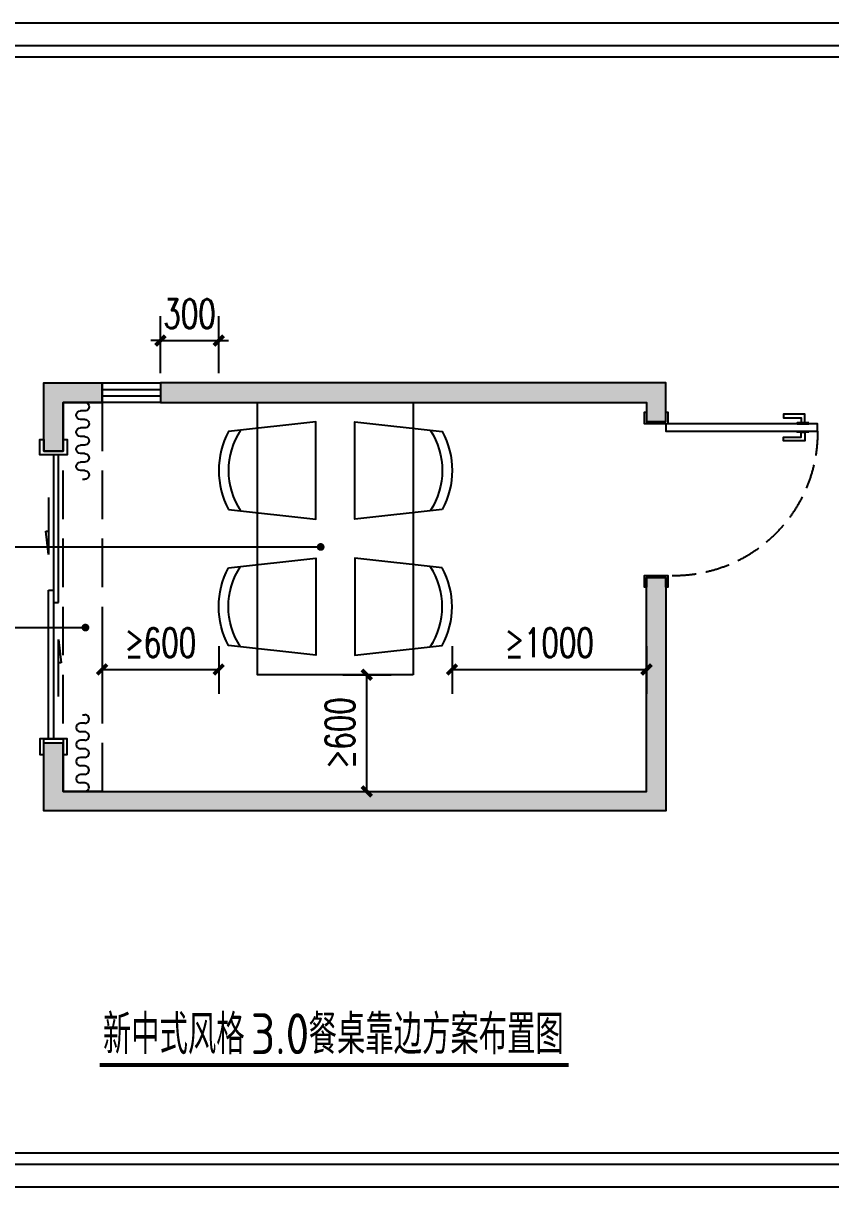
# Model space of a CAD drawing. Extents: x -39284 to 61125, y -120535 to -93658.
# Drawn here: x 36237 to 40390, y -113019 to -107038 of the extents above; entities that cross this region are included whole.
import ezdxf

# ---------------------------------------------------------------- set-up
doc = ezdxf.new("R2010")
doc.units = 0
doc.header["$LTSCALE"] = 1000
doc.header["$MEASUREMENT"] = 0
doc.linetypes.add('DASH', pattern=[0.35, 0.25, -0.1])
for name, color, linetype in [('DIM_SYMB', 3, 'Continuous'), ('DS-DRAPERY', 32, 'Continuous'), ('PM-家具', 146, 'Continuous'), ('PUB_DIM', 3, 'Continuous'), ('PUB_TEXT', 7, 'Continuous'), ('WALL', 255, 'Continuous'), ('WINDOW', 4, 'Continuous')]:
    doc.layers.add(name, color=color, linetype=linetype)
doc.styles.add('_TCH_DIM_T3', font='SIMPLEX', dxfattribs={"width": 0.705882, "bigfont": 'GBCBIG'})
doc.styles.get("Standard").update_dxf_attribs({"font": 'gbenor.shx', "bigfont": 'gbcbig.shx'})
doc.dimstyles.new('_TCH_ARCH&&50', dxfattribs={"dimtxt": 148.75, "dimasz": 50, "dimexe": 125, "dimexo": 150, "dimgap": 63.125, "dimtad": 1, "dimdec": 0, "dimzin": 0, "dimdsep": 46, "dimtxsty": '_TCH_DIM_T3', "dimblk": 'ARCHTICK', "dimcen": 0.09, "dimclrt": 7, "dimazin": 2, "dimtfac": 1, "dimtdec": 0, "dimtix": 1, "dimtmove": 2, "dimatfit": 3, "dimfxl": 50, "dimtolj": 1, "dimtzin": 0, "dimarcsym": 0})

# ---------------------------------------------------------------- blocks, each defined once
blk = doc.blocks.new('餐厅摆放方案图框')
at = {"color": 251}
for p, q in [((25027, 17757), (372, 17757)), ((372, 493), (25027, 493))]:
    blk.add_line(p, q, dxfattribs=at)
for p, q in [((24853, 17583), (546, 17583)), ((546, 667), (24853, 667))]:
    blk.add_line(p, q)
blk.add_lwpolyline([(-25, 145), (25375, 145), (25375, 18105), (-25, 18105)], close=True)
blk = doc.blocks.new('餐椅')
at = {"linetype": 'Continuous'}
blk.add_lwpolyline([(-37122.2, -100189.9), (-36672.2, -100239.9), (-36672.2, -99739.9), (-37122.2, -99789.9, 0.25)], format="xyb", close=True, dxfattribs=at)
at = {"color": 251, "linetype": 'Continuous'}
blk.add_arc((-36747.2, -99989.9), 375, 146.51087, 213.48913, dxfattribs=at)
blk = doc.blocks.new('table003')
at = {"layer": 'PM-家具'}
blk.add_lwpolyline([(-36972.2, -99097.2), (-36172.2, -99097.2), (-36172.2, -100497.2), (-36972.2, -100497.2)], close=True, dxfattribs=at)
blk.add_blockref('餐椅', (0, 542.7), dxfattribs=at)
at = {"layer": 'PM-家具', "xscale": -1}
blk.add_blockref('餐椅', (-73144.4, 542.7), dxfattribs=at)
at = {"layer": 'PM-家具', "xscale": -1, "rotation": 180}
blk.add_blockref('餐椅', (0, -200137), dxfattribs=at)
at = {"layer": 'PM-家具', "rotation": 180}
blk.add_blockref('餐椅', (-73144.4, -200137), dxfattribs=at)
blk = doc.blocks.new('door-swing-single1')
at = {"color": 0, "linetype": 'ByBlock'}
for points in [[(10, -10), (10, 110), (-50, 110), (-50, 100), (0, 100)], [(0, 0), (0, 100)], [(0, 0), (-50, 0), (-50, -10), (10, -10)], [(10, 0), (48, 0), (48, -780), (10, -780), (10, -10)]]:
    blk.add_lwpolyline(points, dxfattribs=at)
for points in [[(800, 0), (800, 100), (850, 100), (850, 110), (790, 110), (790, -10), (850, -10), (850, 0)], [(5, -715), (-40, -715), (-40, -605), (-20, -605), (-20, -695), (5, -695)], [(53, -715), (98, -715), (98, -605), (78, -605), (78, -695), (53, -695)], [(5, -735), (5, -675), (10, -675), (10, -735)], [(53, -735), (53, -675), (48, -675), (48, -735)]]:
    blk.add_lwpolyline(points, close=True, dxfattribs=at)
at = {"color": 250, "linetype": 'DASH', "ltscale": 0.5}
blk.add_arc((53.8, -42.6), 737.4, 269.54749, 3.31294, dxfattribs=at)
blk = doc.blocks.new('$DorLib2D$00000131')
at = {"color": 0, "linetype": 'Continuous'}
for p, q in [((0.15, 0.125), (0.2319, 0.1973)), ((0.2319, 0.1973), (0.2319, 0.125)), ((-0.5, 0.125), (-0.5, 0)), ((0.0192, 0.125), (-0.5, 0.125)), ((0.0192, 0), (0.0192, 0.125)), ((0.35, 0.125), (0.15, 0.125)), ((-0.5, 0), (0.0192, 0)), ((-0.024, 0), (0.5, 0)), ((-0.024, -0.125), (-0.024, 0)), ((0.5, 0), (0.5, -0.125)), ((-0.35, -0.125), (-0.15, -0.125)), ((-0.2319, -0.1973), (-0.2319, -0.125)), ((-0.15, -0.125), (-0.2319, -0.1973)), ((0.5, -0.125), (-0.024, -0.125))]:
    blk.add_line(p, q, dxfattribs=at)
blk = doc.blocks.new('小窗帘')
for p, q in [((-24821.8, -110076.3), (-24810.9, -110076.3)), ((-24810.9, -110120.2), (-24832.8, -110120.2)), ((-24810.9, -110164), (-24832.8, -110164)), ((-24810.9, -110207.9), (-24832.8, -110207.9)), ((-24810.9, -110251.7), (-24832.8, -110251.7)), ((-24810.9, -110295.6), (-24832.8, -110295.6)), ((-24810.9, -110339.4), (-24832.8, -110339.4)), ((-24810.9, -110383.3), (-24832.8, -110383.3)), ((-24810.9, -110427.1), (-24832.8, -110427.1)), ((-24810.9, -110470.9), (-24832.8, -110470.9))]:
    blk.add_line(p, q)
blk.add_lwpolyline([(-24821.8, -110076.3, 0, 0, 0), (-24821.8, -109983.4, 41.1, 0, 0), (-24821.8, -109934.1, 0, 0, 0)], format="xyseb")
for centre, start, end in [((-24810.9, -110098.3), 270, 90.00016), ((-24832.8, -110142.1), 90, 270), ((-24810.9, -110186), 270, 90.00016), ((-24832.8, -110229.8), 90, 270), ((-24810.9, -110273.6), 270, 90.00016), ((-24832.8, -110317.5), 90, 270), ((-24810.9, -110361.3), 270, 90.00016), ((-24832.8, -110405.2), 90, 270), ((-24810.9, -110449), 270, 90.00016)]:
    blk.add_arc(centre, 21.9, start, end)
blk = doc.blocks.new('_ArchTick')
at = {"color": 0, "linetype": 'ByBlock', "const_width": 0.4}
blk.add_lwpolyline([(-0.5, -0.5), (0.5, 0.5)], dxfattribs=at)
blk = doc.blocks.new('*D27')
at = {"layer": 'Defpoints', "color": 0, "transparency": 16777216}
for p in [(36642.4, -110090.7), (37242.4, -110090.7), (37242.4, -110359.7)]:
    blk.add_point(p, dxfattribs=at)
at = {"layer": 'PUB_DIM', "color": 0, "lineweight": -2, "transparency": 16777216}
for p, q in [((36642.4, -110240.7), (36642.4, -110484.7)), ((37242.4, -110240.7), (37242.4, -110484.7)), ((36642.4, -110359.7), (37242.4, -110359.7))]:
    blk.add_line(p, q, dxfattribs=at)
at = {"layer": 'PUB_DIM', "color": 0, "lineweight": -2, "transparency": 16777216, "xscale": 50, "yscale": 50, "zscale": 50, "rotation": 180}
blk.add_blockref('_ArchTick', (36642.4, -110359.7), dxfattribs=at)
at = {"layer": 'PUB_DIM', "color": 0, "lineweight": -2, "transparency": 16777216, "xscale": 50, "yscale": 50, "zscale": 50}
blk.add_blockref('_ArchTick', (37242.4, -110359.7), dxfattribs=at)
at = {"layer": 'PUB_DIM', "color": 7, "transparency": 16777216, "insert": (36942.4, -110222.2), "char_height": 148.75, "attachment_point": 5, "style": '_TCH_DIM_T3'}
blk.add_mtext('\\A1;≥600', dxfattribs=at)
blk = doc.blocks.new('*D28')
at = {"layer": 'Defpoints', "color": 0, "transparency": 16777216}
for p in [(37242.4, -108668.8), (36942.4, -108986.9), (37242.4, -108986.9)]:
    blk.add_point(p, dxfattribs=at)
at = {"layer": 'PUB_DIM', "color": 0, "lineweight": -2, "transparency": 16777216}
for p, q in [((36942.4, -108836.9), (36942.4, -108543.8)), ((37242.4, -108836.9), (37242.4, -108543.8)), ((36942.4, -108668.8), (36892.4, -108668.8)), ((36942.4, -108668.8), (37242.4, -108668.8)), ((37242.4, -108668.8), (37292.4, -108668.8))]:
    blk.add_line(p, q, dxfattribs=at)
at = {"layer": 'PUB_DIM', "color": 0, "lineweight": -2, "transparency": 16777216, "xscale": 50, "yscale": 50, "zscale": 50}
blk.add_blockref('_ArchTick', (36942.4, -108668.8), dxfattribs=at)
at = {"layer": 'PUB_DIM', "color": 0, "lineweight": -2, "transparency": 16777216, "xscale": 50, "yscale": 50, "zscale": 50, "rotation": 180}
blk.add_blockref('_ArchTick', (37242.4, -108668.8), dxfattribs=at)
at = {"layer": 'PUB_DIM', "color": 7, "transparency": 16777216, "insert": (37092.4, -108531.3), "char_height": 148.75, "attachment_point": 5, "style": '_TCH_DIM_T3'}
blk.add_mtext('\\A1;300', dxfattribs=at)
blk = doc.blocks.new('*D29')
at = {"layer": 'Defpoints', "color": 0, "transparency": 16777216}
for p in [(38442.4, -110090.7), (39442.4, -110090.7), (39442.4, -110359.7)]:
    blk.add_point(p, dxfattribs=at)
at = {"layer": 'PUB_DIM', "color": 0, "lineweight": -2, "transparency": 16777216}
for p, q in [((38442.4, -110240.7), (38442.4, -110484.7)), ((39442.4, -110240.7), (39442.4, -110484.7)), ((38442.4, -110359.7), (39442.4, -110359.7))]:
    blk.add_line(p, q, dxfattribs=at)
at = {"layer": 'PUB_DIM', "color": 0, "lineweight": -2, "transparency": 16777216, "xscale": 50, "yscale": 50, "zscale": 50, "rotation": 180}
blk.add_blockref('_ArchTick', (38442.4, -110359.7), dxfattribs=at)
at = {"layer": 'PUB_DIM', "color": 0, "lineweight": -2, "transparency": 16777216, "xscale": 50, "yscale": 50, "zscale": 50}
blk.add_blockref('_ArchTick', (39442.4, -110359.7), dxfattribs=at)
at = {"layer": 'PUB_DIM', "color": 7, "transparency": 16777216, "insert": (38942.4, -110222.2), "char_height": 148.75, "attachment_point": 5, "style": '_TCH_DIM_T3'}
blk.add_mtext('\\A1;≥1000', dxfattribs=at)
blk = doc.blocks.new('*D30')
at = {"layer": 'Defpoints', "color": 0, "transparency": 16777216}
for p in [(37730.7, -110386.9), (38003.9, -110386.9), (37730.7, -110986.9)]:
    blk.add_point(p, dxfattribs=at)
at = {"layer": 'PUB_DIM', "color": 0, "lineweight": -2, "transparency": 16777216}
for p, q in [((37880.7, -110386.9), (38128.9, -110386.9)), ((38003.9, -110986.9), (38003.9, -110386.9)), ((37880.7, -110986.9), (38128.9, -110986.9))]:
    blk.add_line(p, q, dxfattribs=at)
at = {"layer": 'PUB_DIM', "color": 0, "lineweight": -2, "transparency": 16777216, "xscale": 50, "yscale": 50, "zscale": 50}
for p, rotation in [((38003.9, -110386.9), 90), ((38003.9, -110986.9), 270)]:
    blk.add_blockref('_ArchTick', p, dxfattribs=dict(at, rotation=rotation))
at = {"layer": 'PUB_DIM', "color": 7, "transparency": 16777216, "insert": (37866.4, -110686.9), "char_height": 148.75, "attachment_point": 5, "rotation": 90, "style": '_TCH_DIM_T3'}
blk.add_mtext('\\A1;≥600', dxfattribs=at)

msp = doc.modelspace()

# ---------------------------------------------------------------- hatches: boundary and pattern name
at = {"layer": 'WALL'}
h = msp.add_hatch(dxfattribs=at)
h.set_pattern_fill('钢筋混凝土', color=251, scale=10, angle=180)
h.set_pattern_definition([(225, (0, 0), (17.6776695, -17.6776695), []), (230, (0, 0), (-71.726018, 6.275213), [7.5, -82.5]), (175, (0, 0), (13.875133, -75.219213), [6, -66]), (280.4514, (-5.98, 0.52), (-57.85094, -68.943954), [6.37402, -70.11421]), (226.1842, (-2e-15, -20), (-106.724105, 16.5519), [11.25, -123.75]), (276.6356, (-8.89, -18.62), (-93.46627, -97.41179), [9.56103, -105.1713]), (171.1842, (-2e-15, -20), (-93.46619, -97.41186), [9, -99]), (201, (-10, -15), (-59.690705, 40.26189), [7.5, -82.5]), (146, (-10, -15), (-24.331533, -72.515005), [6, -66]), (251.4514, (-14.974, -11.645), (-84.022263, -32.25305), [6.37402, -70.11421]), (217.5, (0, 0), (-1.2159855, -33.2893854), [0, -65.2, 0, -67, 0, -66.25]), (187.5, (0, 0), (-26.306954, -39.441171), [0, -38.2, 0, -63.7, 0, -25.25]), (147.5, (22.3, -3e-15), (-53.3822436, 2.255487), [0, -25, 0, -78, 0, -103.5]), (137.5, (32.3, -4e-15), (-58.318617, -10.010498), [0, -32.5, 0, -51.8, 0, -73.5])])
h.paths.add_polyline_path([(36642.4, -108886.9), (36342.4, -108886.9), (36342.4, -109236.9), (36442.4, -109236.9), (36442.4, -108986.9), (36642.4, -108986.9)])
h.paths.add_polyline_path([(39542.4, -108886.9), (36942.4, -108886.9), (36942.4, -108986.9), (39442.4, -108986.9), (39442.4, -109086.9), (39542.4, -109086.9), (39542.4, -109036.9)])
h.paths.add_polyline_path([(39542.4, -109886.9), (39442.4, -109886.9), (39442.4, -109936.9), (39442.4, -110986.9), (36442.4, -110986.9), (36442.4, -110736.9), (36342.4, -110736.9), (36342.4, -110796.9), (36342.4, -111086.9), (39542.4, -111086.9)])

# ---------------------------------------------------------------- linework, layer by layer
for points in [[(36342.4, -109236.9), (36342.4, -108886.9), (36642.4, -108886.9), (36642.4, -108986.9), (36442.4, -108986.9), (36442.4, -109236.9), (36342.4, -109236.9)], [(36342.4, -110716.9), (36442.4, -110716.9), (36442.4, -110986.9), (39442.4, -110986.9), (39442.4, -109886.9), (39542.4, -109886.9), (39542.4, -111086.9), (36342.4, -111086.9), (36342.4, -110716.9)]]:
    msp.add_lwpolyline(points)
msp.add_lwpolyline([(39542.4, -109086.9), (39542.4, -108886.9), (36942.4, -108886.9), (36942.4, -108986.9), (39442.4, -108986.9), (39442.4, -109086.9)], close=True)
at = {"layer": 'DIM_SYMB'}
for points in [[(35304.6, -109729.9), (35895.3, -109729.9), (37766.8, -109729.9)], [(35304.6, -110144.4), (35895.3, -110144.4), (36556.8, -110144.4)]]:
    msp.add_lwpolyline(points, dxfattribs=at)
at = {"layer": 'DIM_SYMB', "const_width": 20}
for points in [[(37756.8, -109729.9, 1), (37776.8, -109729.9, 1)], [(36546.8, -110144.4, 1), (36566.8, -110144.4, 1)]]:
    msp.add_lwpolyline(points, format="xyb", close=True, dxfattribs=at)
at = {"layer": 'DIM_SYMB', "const_width": 21}
msp.add_lwpolyline([(36629.5, -112392.6), (39042.4, -112392.6)], dxfattribs=at)
at = {"layer": 'PM-家具'}
for points in [[(36342.4, -109176.9), (36342.4, -109236.9), (36442.4, -109236.9), (36442.4, -109176.9), (36462.4, -109176.9), (36462.4, -109256.9), (36322.4, -109256.9), (36322.4, -109176.9), (36342.4, -109176.9)], [(36342.4, -110796.9), (36342.4, -110736.9), (36442.4, -110736.9), (36442.4, -110796.9), (36462.4, -110796.9), (36462.4, -110716.9), (36322.4, -110716.9), (36322.4, -110796.9), (36342.4, -110796.9)]]:
    msp.add_lwpolyline(points, dxfattribs=at)
at = {"layer": 'WALL', "color": 251, "linetype": 'DASH'}
msp.add_lwpolyline([(36442.4, -108986.9), (36642.4, -108986.9), (36642.4, -110986.9), (36442.4, -110986.9)], close=True, dxfattribs=at)
at = {"layer": 'WINDOW'}
for p, q in [((36642.4, -108920.2), (36942.4, -108920.2)), ((36642.4, -108953.6), (36942.4, -108953.6))]:
    msp.add_line(p, q, dxfattribs=at)
msp.add_lwpolyline([(36642.4, -108886.9), (36942.4, -108886.9), (36942.4, -108986.9), (36642.4, -108986.9)], close=True, dxfattribs=at)

# ---------------------------------------------------------------- block references
at = {"xscale": 0.3330153595476334, "yscale": 0.3330153595476334, "zscale": 0.3330153595476334}
msp.add_blockref('餐厅摆放方案图框', (34066.8, -113067.1), dxfattribs=at)
at = {"layer": 'DS-DRAPERY', "xscale": -1, "rotation": 180}
msp.add_blockref('小窗帘', (61364.2, -219457.8), dxfattribs=at)
at = {"layer": 'DS-DRAPERY'}
msp.add_blockref('小窗帘', (61364.2, -516), dxfattribs=at)
at = {"layer": 'PM-家具', "rotation": 180}
msp.add_blockref('table003', (1270.2, -209484.1), dxfattribs=at)
at = {"layer": 'PM-家具', "xscale": -1, "rotation": 90}
msp.add_blockref('door-swing-single1', (39542.4, -109086.9), dxfattribs=at)
at = {"layer": 'WINDOW', "xscale": 1460, "yscale": 200, "zscale": 1460, "rotation": 270}
msp.add_blockref('$DorLib2D$00000131', (36392.4, -109986.9), dxfattribs=at)

# ---------------------------------------------------------------- texts
at = {"layer": 'PUB_TEXT'}
for s, height, p in [('新中式风格', 202.55, (36646.5, -112337.2)), ('3.0', 210, (37407.2, -112337.2)), ('餐桌靠边方案布置图', 202.55, (37704.7, -112337.2))]:
    msp.add_text(s, height=height, dxfattribs=at).set_placement(p)

# ---------------------------------------------------------------- dimensions: what is measured, and where the dimension line sits
at = {"layer": 'PUB_DIM'}
dim = msp.add_aligned_dim(p1=(36942.4, -108986.9), p2=(37242.4, -108986.9), distance=318.1, dimstyle='_TCH_ARCH&&50', dxfattribs=at)
dim.commit()
dim.dimension.update_dxf_attribs({"geometry": '*D28', "text_midpoint": (37092.4, -108531.3)})
for p1, p2, distance, text, picture, middle in [((36642.4, -110090.7), (37242.4, -110090.7), -269, '≥600', '*D27', (36942.4, -110222.2)), ((38442.4, -110090.7), (39442.4, -110090.7), -269, '≥1000', '*D29', (38942.4, -110222.2)), ((37730.7, -110986.9), (37730.7, -110386.9), -273.3, '≥600', '*D30', (37866.4, -110686.9))]:
    dim = msp.add_aligned_dim(p1=p1, p2=p2, distance=distance, text=text, dimstyle='_TCH_ARCH&&50', dxfattribs=at)
    dim.commit()
    dim.dimension.update_dxf_attribs({"geometry": picture, "text_midpoint": middle})

doc.saveas('drawing.dxf')
